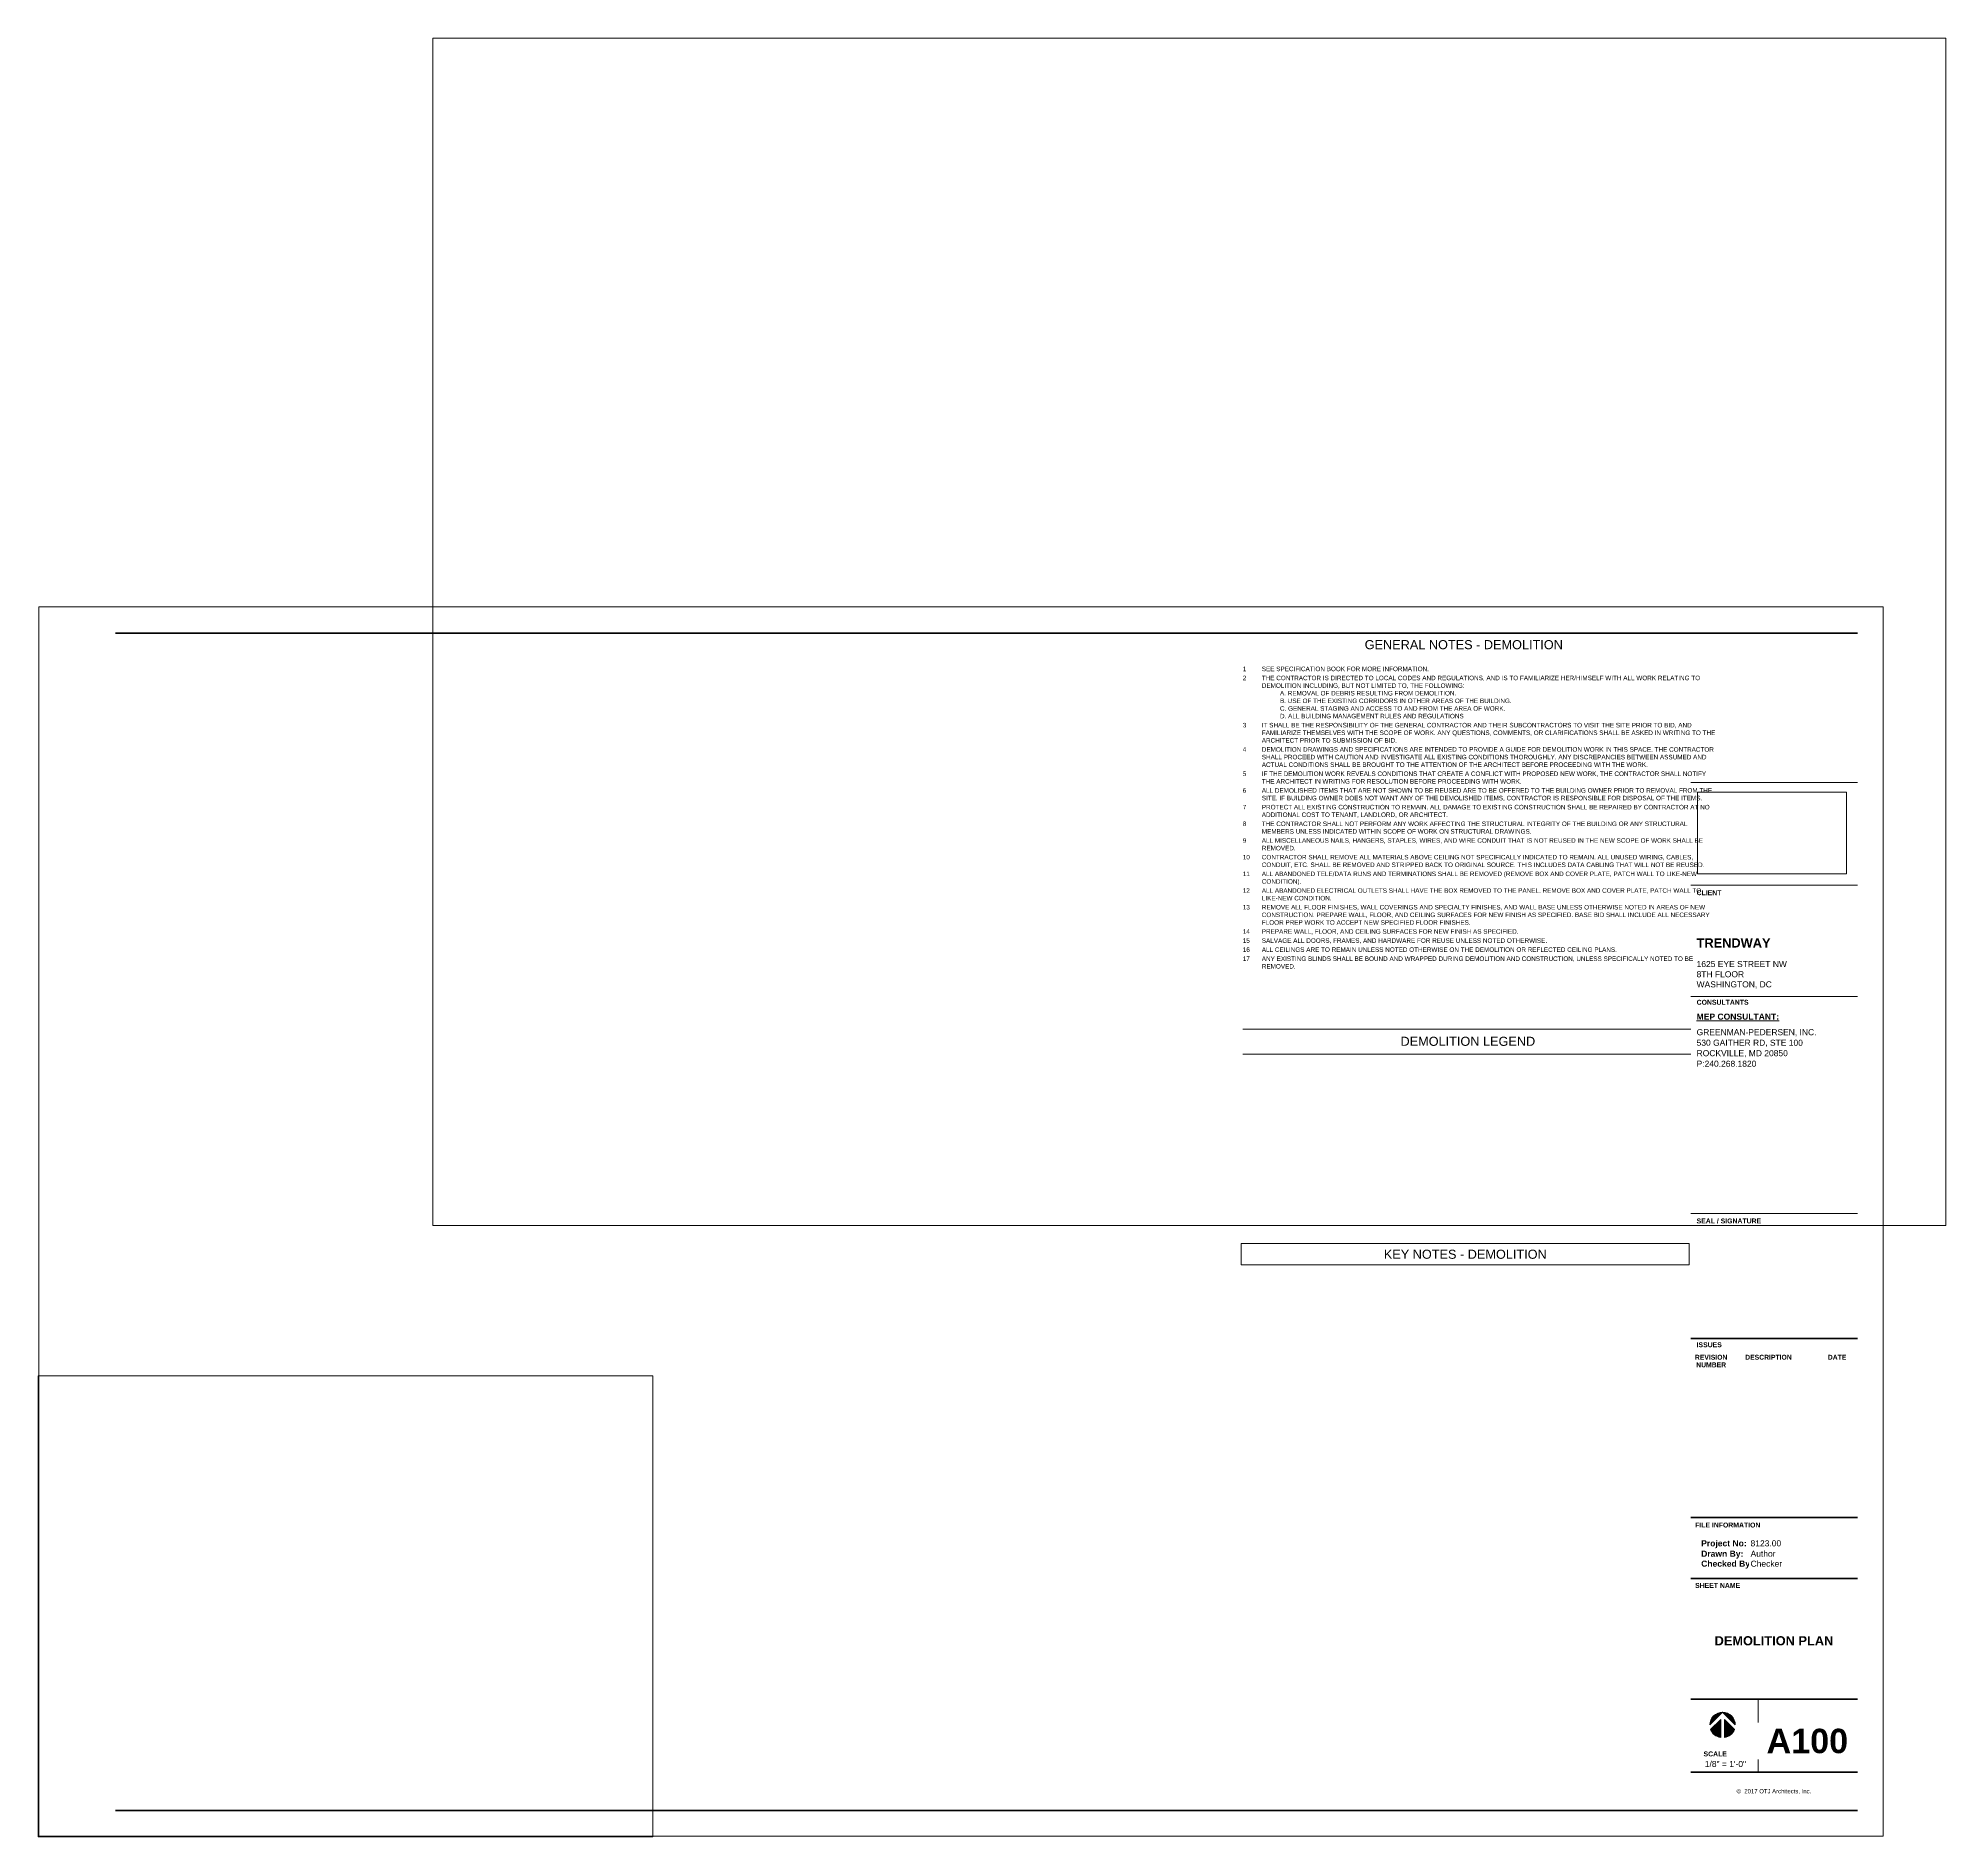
# Paper-space layout 'Layout1' of a CAD drawing. Header units: inches. Extents: x 0 to 37.2, y 0 to 35.1.
import ezdxf

# ---------------------------------------------------------------- set-up
doc = ezdxf.new("R2010")
doc.units = ezdxf.units.IN
doc.header["$MEASUREMENT"] = 0
for name, color, linetype, lineweight in [('A-ANNO-NOTE', 131, 'Continuous', 9), ('A-DETL-THIN', 151, 'Continuous', 9), ('G-ANNO-SCHD', 231, 'Continuous', 9), ('G-ANNO-TEXT', 231, 'Continuous', 9), ('G-ANNO-TTLB', 6, 'Continuous', 9), ('G-ANNO-TTLB-THIN', 151, 'Continuous', 9), ('G-ANNO-TTLB-WIDE', 214, 'Continuous', 50)]:
    doc.layers.add(name, color=color, linetype=linetype, lineweight=lineweight)
doc.layers.add('G-ANNO-NPLT', color=191, linetype='Continuous', plot=False)
doc.styles.add('Arial_B', font='arialbd.ttf', dxfattribs={"height": 0.09513339392643282})
doc.styles.add('Swis721 Lt BT', font='swissl.ttf', dxfattribs={"height": 0.09608532357473035})
doc.styles.add('Swis721 Lt BT_1', font='swissl.ttf', dxfattribs={"height": 0.08333333333333331})
doc.styles.add('Swis721 Lt BT_2', font='swissl.ttf', dxfattribs={"height": 0.1182588597842835})
doc.styles.add('Swis721 Lt BT_3', font='swissl.ttf', dxfattribs={"height": 0.1773882896764253})
doc.styles.add('Swis721 Lt BT_4', font='swissl.ttf', dxfattribs={"height": 0.08869414483821263})
doc.styles.add('Swis721 Lt BT_B', font='', dxfattribs={"height": 0.1192218798151002})
doc.styles.add('Swis721 Lt BT_B_1', font='', dxfattribs={"height": 0.4768875192604006})
doc.styles.add('Swis721 Lt BT_B_2', font='', dxfattribs={"height": 0.1788328197226502})
doc.styles.get('Swis721 Lt BT_B').set_extended_font_data('Swis721 Lt BT', bold=True)
doc.styles.get('Swis721 Lt BT_B_1').set_extended_font_data('Swis721 Lt BT', bold=True)
doc.styles.get('Swis721 Lt BT_B_2').set_extended_font_data('Swis721 Lt BT', bold=True)
picture_1 = doc.add_image_def('image1.jpg', size_in_pixel=(2551, 1396))

# ---------------------------------------------------------------- blocks, each defined once
blk = doc.blocks.new('TB-DC_VA-24 x 36 - DC_VA 24X36-3374688-DEMOLITION PLAN')
at = {"layer": 'G-ANNO-TTLB'}
h = blk.add_hatch(color=256, dxfattribs=at)
edge = h.paths.add_edge_path(flags=0)
edge.add_line((32.87978923843009, 2.43291207172663), (32.63119672267099, 2.184319555967453))
edge.add_arc((32.87978923843013, 2.184319555967491), 0.248592515759138, 90.00000000000819, 180.0000000000099, ccw=False)
h = blk.add_hatch(color=256, dxfattribs=at)
edge = h.paths.add_edge_path(flags=0)
edge.add_line((32.64710291848377, 2.096824896694659), (32.84323151552435, 2.292953493735308))
edge.add_line((32.84323151552435, 2.292953493735308), (32.84323151552442, 1.938429800614769))
edge.add_arc((32.87978923843016, 2.18431955596746), 0.2485925157591429, 200.6072536353062, 261.5434806647314, ccw=False)
h = blk.add_hatch(color=256, dxfattribs=at)
edge = h.paths.add_edge_path(flags=0)
edge.add_line((33.12838175418926, 2.184319555967485), (32.87978923843007, 2.432912071726634))
edge.add_arc((32.87978923843012, 2.184319555967491), 0.2485925157591433, -1.0800249583553523e-12, 90.00000000001182, ccw=False)
h = blk.add_hatch(color=256, dxfattribs=at)
edge = h.paths.add_edge_path(flags=0)
edge.add_line((32.91634696133587, 2.292953493735374), (33.11247555837655, 2.096824896694751))
edge.add_arc((32.87978923843009, 2.184319555967519), 0.2485925157591916, 278.4565193352752, 339.3927463647066, ccw=False)
edge.add_line((32.91634696133588, 1.938429800614781), (32.91634696133587, 2.292953493735374))
at = {"layer": 'A-ANNO-NOTE'}
for p, q in [((32.631196722671, 2.184319555967456), (32.87978923843009, 2.432912071726625)), ((32.87978923843009, 2.432912071726625), (32.63119672267101, 2.184319555967461)), ((32.63119672267099, 2.184319555967453), (32.87978923843009, 2.43291207172663)), ((32.64710291848377, 2.096824896694663), (32.84323151552435, 2.292953493735309)), ((32.84323151552435, 2.292953493735309), (32.64710291848378, 2.096824896694663)), ((32.84323151552435, 2.292953493735308), (32.64710291848377, 2.096824896694659)), ((32.84323151552435, 1.938429800614785), (32.84323151552434, 2.292953493735309)), ((32.84323151552435, 2.292953493735309), (32.84323151552436, 1.938429800614785)), ((32.84323151552442, 1.938429800614769), (32.84323151552435, 2.292953493735308)), ((32.87978923843009, 2.432912071726625), (33.12838175418926, 2.184319555967479)), ((33.12838175418926, 2.184319555967485), (32.8797892384301, 2.432912071726625)), ((32.87978923843007, 2.432912071726634), (33.12838175418926, 2.184319555967485)), ((32.91634696133587, 1.938429800614778), (32.91634696133586, 2.292953493735374)), ((32.91634696133587, 2.292953493735374), (32.91634696133588, 1.938429800614778)), ((33.11247555837655, 2.096824896694753), (32.91634696133587, 2.292953493735374)), ((32.91634696133587, 2.292953493735373), (33.11247555837655, 2.096824896694753)), ((32.91634696133587, 2.292953493735374), (32.91634696133588, 1.938429800614781)), ((33.11247555837655, 2.096824896694751), (32.91634696133587, 2.292953493735374))]:
    blk.add_line(p, q, dxfattribs=at)
for centre, radius, start, end in [((32.87978923843012, 2.184319555967492), 0.2485925157591384, 90.00000000000846, 180.000000000009), ((32.87978923843013, 2.184319555967491), 0.2485925157591325, 89.99999999531097, 180.0000000000075), ((32.87978923843013, 2.184319555967491), 0.2485925157591425, 90.00000000000831, 180.0000000000087), ((32.87978923843012, 2.18431955596749), 0.248592515759145, 359.9999999999968, 90.0000000000119), ((32.87978923843013, 2.184319555967491), 0.2485925157591278, 359.9999999999944, 89.999999995311), ((32.87978923843012, 2.184319555967491), 0.2485925157591435, 359.9999999999981, 90.00000000001157), ((32.87978923843016, 2.184319555967454), 0.2485925157591363, 200.6072536353054, 261.5434806647325), ((32.87978923843016, 2.184319555967457), 0.2485925157591313, 200.6072536353158, 261.5434806647323), ((32.87978923843016, 2.18431955596746), 0.2485925157591429, 200.6072536353058, 261.5434806647311), ((32.87978923843008, 2.184319555967526), 0.2485925157592057, 278.4565193352743, 339.3927463647053), ((32.87978923843008, 2.184319555967528), 0.2485925157592067, 278.456519335276, 339.3927463647059), ((32.87978923843009, 2.184319555967519), 0.2485925157591916, 278.4565193352748, 339.3927463647063)]:
    blk.add_arc(centre, radius, start, end, dxfattribs=at)
at = {"layer": 'G-ANNO-TTLB'}
for p, q in [((0.01249999999996198, 24.0124999999998), (0.01249999999996198, 0.01249999999916795)), ((36.0125, 24.0125), (0.01249999999999929, 24.0125)), ((36.0125, 0.01249999999988205), (36.0125, 24.0125)), ((32.26249999999998, 20.58615224385849), (35.51249999999998, 20.58615224385849)), ((32.26249999999998, 20.58615224385849), (35.51249999999998, 20.58615224385849)), ((0.01249999999996198, 0.01249999999916529), (36.01249999999995, 0.01249999999916529))]:
    blk.add_line(p, q, dxfattribs=at)
at = {"layer": 'G-ANNO-TTLB-THIN'}
for p, q in [((32.26249999999998, 18.58047974385848), (35.51249999999999, 18.58047974385848)), ((32.26249999999998, 16.41007603562076), (35.51249999999999, 16.41007603562076)), ((32.26249999999997, 12.17184017249794), (35.51249999999999, 12.17184017249794)), ((33.57501179533868, 2.690203614458643), (33.57501179533868, 1.262499999999882))]:
    blk.add_line(p, q, dxfattribs=at)
at = {"layer": 'G-ANNO-TTLB-WIDE'}
for p, q in [((35.51249999999999, 23.50249999999988), (1.512500000000036, 23.50249999999988)), ((32.26249999999997, 9.731457673865457), (35.51249999999999, 9.731457673865457)), ((35.51249999999999, 6.238084377275196), (32.26249999999996, 6.238084377275206)), ((35.51249999999999, 5.04106319586103), (32.26249999999996, 5.041063195861041)), ((32.26249999999996, 2.690203614458643), (35.51249999999999, 2.690203614458643)), ((32.26249999999995, 1.262499999999882), (35.51249999999999, 1.262499999999882)), ((1.512499999999998, 0.512499999999882), (32.26249999999998, 0.512499999999882)), ((32.26249999999998, 0.512499999999882), (35.51249999999999, 0.512499999999882))]:
    blk.add_line(p, q, dxfattribs=at)
at = {"layer": 'G-ANNO-TTLB', "attachment_point": 1, "bg_fill": 3, "box_fill_scale": 1.25, "bg_fill_color": 0, "bg_fill_transparency": 0}
for s, insert, char_height, width, line_spacing_factor, style in [('DESCRIPTION', (33.32202222069675, 9.411992460571073), 0.09513339392643282, 1.053, 0.9385317878468563, 'Arial_B'), ('DATE', (34.93478327608478, 9.411992460571073), 0.09513339392643282, 0.41625, 0.9385317878468563, 'Arial_B'), ('Project No:', (32.46268918111955, 5.79106529491365), 0.1192218798151002, 0.9719999999999999, 0.9985383491037771, 'Swis721 Lt BT_B'), ('\\fSwis721 Lt BT|b1|i0|c0|p34|;SCALE', (32.50898079860782, 1.667155000893929), 0.09608532357473035, 0.4960054163845632, 1.006669768884753, 'Swis721 Lt BT')]:
    blk.add_mtext(s, dxfattribs=dict(at, insert=insert, char_height=char_height, width=width, line_spacing_factor=line_spacing_factor, style=style))
at = {"layer": 'G-ANNO-TTLB', "insert": (33.88280484204999, 0.932760695162638), "char_height": 0.08333333333333331, "width": 1.691133294186729, "attachment_point": 2, "line_spacing_factor": 1.006669768884753, "style": 'Swis721 Lt BT_1'}
blk.add_mtext('©  2017 OTJ Architects, Inc.', dxfattribs=at)
at = {"layer": 'G-ANNO-TTLB'}
image = blk.add_image(picture_1, insert=(32.39394147330498, 18.80362172958001), size_in_units=(2.9068955071309204, 1.5907589682300123), dxfattribs=at)
image.dxf.flags = 7
at = {"layer": 'G-ANNO-TTLB', "attachment_point": 1, "bg_fill": 3, "box_fill_scale": 1.25, "bg_fill_color": 0, "bg_fill_transparency": 0}
for s, insert, char_height, width, line_spacing_factor, style in [('\\fSwis721 Lt BT|b1|i0|c0|p34|;CLIENT', (32.37337726309554, 18.4818786766096), 0.09608532357473035, 0.5374407582938387, 1.006669768884753, 'Swis721 Lt BT'), ('\\fSwis721 Lt BT|b1|i0|c0|p34|;CONSULTANTS', (32.37428590828188, 16.34272496837187), 0.09608532357473035, 1.134597156398104, 1.006669768884753, 'Swis721 Lt BT'), ('\\fSwis721 Lt BT|b1|i0|c0|p34|;SEAL / SIGNATURE', (32.37325769334894, 12.07303768922743), 0.09608532357473035, 1.395396073121191, 1.006669768884753, 'Swis721 Lt BT'), ('\\fSwis721 Lt BT|b1|i0|c0|p34|;ISSUES', (32.37329619640249, 9.65579013132555), 0.09608532357473035, 0.547190250507786, 1.006669768884753, 'Swis721 Lt BT'), ('\\fSwis721 Lt BT|b1|i0|c0|p34|;FILE INFORMATION', (32.3437895233209, 6.136053448319706), 0.09608532357473035, 1.428300609343263, 1.006669768884753, 'Swis721 Lt BT'), ('Drawn By:', (32.46268918111955, 5.587734365212077), 0.1192218798151002, 0.8879999999999998, 0.9985383491037771, 'Swis721 Lt BT_B'), ('\\fSwis721 Lt BT|b1|i0|c0|p34|;SHEET NAME', (32.3437895233209, 4.956461656030365), 0.09608532357473035, 0.9859174001354094, 1.006669768884753, 'Swis721 Lt BT')]:
    blk.add_mtext(s, dxfattribs=dict(at, insert=insert, char_height=char_height, width=width, line_spacing_factor=line_spacing_factor, style=style))
at = {"layer": 'G-ANNO-TTLB', "bg_fill": 3, "box_fill_scale": 1.25, "bg_fill_color": 0, "bg_fill_transparency": 0}
for s, insert, char_height, width, attachment_point, line_spacing_factor, style in [('\\LMEP CONSULTANT:', (32.37329619640249, 16.07384631350395), 0.1192218798151002, 1.7925, 1, 0.9985383491037771, 'Swis721 Lt BT_B'), ('REVISION\\PNUMBER', (32.65724285685402, 9.411992460571073), 0.09513339392643282, 0.7357499999999999, 2, 0.9385317878468563, 'Arial_B'), ('Checked By:', (32.46268918111955, 5.393544271185731), 0.1192218798151002, 1.1115, 1, 0.9985383491037771, 'Swis721 Lt BT_B')]:
    blk.add_mtext(s, dxfattribs=dict(at, insert=insert, char_height=char_height, width=width, attachment_point=attachment_point, line_spacing_factor=line_spacing_factor, style=style))

psp = doc.layouts.get("Layout1")

# ---------------------------------------------------------------- linework, layer by layer
at = {"layer": 'A-DETL-THIN'}
for p, q in [((23.51250000000003, 15.77048697957312), (32.26250000000002, 15.77048697957309)), ((23.51250000000003, 15.28048697957312), (32.26250000000002, 15.28048697957309))]:
    psp.add_line(p, q, dxfattribs=at)

# ---------------------------------------------------------------- viewports
at = {"layer": '0'}
psp.add_viewport(center=(6, 4.5), size=(12, 9), view_center_point=(6, 4.5), view_height=12, dxfattribs=at)
at = {"layer": 'G-ANNO-NPLT'}
psp.add_viewport(center=(22.46982577627031, 23.5287191585968), size=(29.53760465177703, 23.17968750000004), view_center_point=(3043.061147142835, -36546.22265625001), view_height=2225.250000000004, status=3, dxfattribs=at)

# ---------------------------------------------------------------- next in the draw order: block references
at = {"layer": 'G-ANNO-TTLB'}
psp.add_blockref('TB-DC_VA-24 x 36 - DC_VA 24X36-3374688-DEMOLITION PLAN', (0, 0), dxfattribs=at)

# ---------------------------------------------------------------- next in the draw order: linework, layer by layer
at = {"layer": 'A-DETL-THIN'}
for p, q in [((23.48626134289948, 11.58417464730273), (23.48626134289948, 11.16750798063606)), ((32.22888222871667, 11.58417464730273), (23.48626134289947, 11.58417464730273)), ((32.22888222871667, 11.16750798063606), (32.22888222871667, 11.58417464730273)), ((32.22888222871667, 11.16750798063606), (23.48626134289947, 11.16750798063606)), ((23.48626134289948, 11.16750798063606), (32.22888222871667, 11.16750798063606))]:
    psp.add_line(p, q, dxfattribs=at)

# ---------------------------------------------------------------- next in the draw order: texts
at = {"layer": 'G-ANNO-SCHD', "line_spacing_factor": 1.006669768884752}
for s, insert, char_height, width, attachment_point, style in [('GENERAL NOTES - DEMOLITION', (27.82857999222926, 23.36568467561969), 0.1773882896764253, 4.344749999999999, 2, 'Swis721 Lt BT_3'), ('1', (23.51438634289948, 22.84789826887672), 0.08869414483821263, 0.07874999999999999, 1, 'Swis721 Lt BT_4'), ('SEE SPECIFICATION BOOK FOR MORE INFORMATION.', (23.88601680049493, 22.84789826887672), 0.08869414483821263, 3.6585, 1, 'Swis721 Lt BT_4'), ('2', (23.51438634289948, 22.67096374506719), 0.08869414483821263, 0.07874999999999999, 1, 'Swis721 Lt BT_4'), ('THE CONTRACTOR IS DIRECTED TO LOCAL CODES AND REGULATIONS, AND IS TO FAMILIARIZE HER/HIMSELF WITH ALL WORK RELATING TO\\PDEMOLITION INCLUDING, BUT NOT LIMITED TO, THE FOLLOWING:\\P^IA. REMOVAL OF DEBRIS RESULTING FROM DEMOLITION.\\P^IB. USE OF THE EXISTING CORRIDORS IN OTHER AREAS OF THE BUILDING.\\P^IC. GENERAL STAGING AND ACCESS TO AND FROM THE AREA OF WORK.\\P^ID. ALL BUILDING MANAGEMENT RULES AND REGULATIONS', (23.88601680049493, 22.67096374506719), 0.08869414483821263, 9.55125, 1, 'Swis721 Lt BT_4'), ('3', (23.51438634289948, 21.74998160221005), 0.08869414483821263, 0.07874999999999999, 1, 'Swis721 Lt BT_4'), ('IT SHALL BE THE RESPONSIBILITY OF THE GENERAL CONTRACTOR AND THEIR SUBCONTRACTORS TO VISIT THE SITE PRIOR TO BID, AND\\PFAMILIARIZE THEMSELVES WITH THE SCOPE OF WORK. ANY QUESTIONS, COMMENTS, OR CLARIFICATIONS SHALL BE ASKED IN WRITING TO THE\\PARCHITECT PRIOR TO SUBMISSION OF BID.', (23.88601680049493, 21.74998160221005), 0.08869414483821263, 9.860624999999999, 1, 'Swis721 Lt BT_4'), ('4', (23.51438634289948, 21.27542803078148), 0.08869414483821263, 0.07874999999999999, 1, 'Swis721 Lt BT_4'), ('DEMOLITION DRAWINGS AND SPECIFICATIONS ARE INTENDED TO PROVIDE A GUIDE FOR DEMOLITION WORK IN THIS SPACE. THE CONTRACTOR\\PSHALL PROCEED WITH CAUTION AND INVESTIGATE ALL EXISTING CONDITIONS THOROUGHLY. ANY DISCREPANCIES BETWEEN ASSUMED AND\\PACTUAL CONDITIONS SHALL BE BROUGHT TO THE ATTENTION OF THE ARCHITECT BEFORE PROCEEDING WITH THE WORK.', (23.88601680049493, 21.27542803078148), 0.08869414483821263, 9.856124999999997, 1, 'Swis721 Lt BT_4'), ('5', (23.51438634289948, 20.80087445935291), 0.08869414483821263, 0.07874999999999999, 1, 'Swis721 Lt BT_4'), ('IF THE DEMOLITION WORK REVEALS CONDITIONS THAT CREATE A CONFLICT WITH PROPOSED NEW WORK, THE CONTRACTOR SHALL NOTIFY\\PTHE ARCHITECT IN WRITING FOR RESOLUTION BEFORE PROCEEDING WITH WORK.', (23.88601680049493, 20.80087445935291), 0.08869414483821263, 9.662624999999998, 1, 'Swis721 Lt BT_4'), ('6', (23.51438634289948, 20.47513041173386), 0.08869414483821263, 0.07874999999999999, 1, 'Swis721 Lt BT_4'), ('7', (23.51438634289948, 20.14938636411481), 0.08869414483821263, 0.07874999999999999, 1, 'Swis721 Lt BT_4'), ('ALL DEMOLISHED ITEMS THAT ARE NOT SHOWN TO BE REUSED ARE TO BE OFFERED TO THE BUILDING OWNER PRIOR TO REMOVAL FROM THE\\PSITE. IF BUILDING OWNER DOES NOT WANT ANY OF THE DEMOLISHED ITEMS, CONTRACTOR IS RESPONSIBLE FOR DISPOSAL OF THE ITEMS.', (23.88601680049493, 20.47513041173386), 0.08869414483821263, 9.816749999999999, 1, 'Swis721 Lt BT_4'), ('PROTECT ALL EXISTING CONSTRUCTION TO REMAIN. ALL DAMAGE TO EXISTING CONSTRUCTION SHALL BE REPAIRED BY CONTRACTOR AT NO\\PADDITIONAL COST TO TENANT, LANDLORD, OR ARCHITECT.', (23.88601680049493, 20.14938636411481), 0.08869414483821263, 9.742499999999998, 1, 'Swis721 Lt BT_4'), ('8', (23.51438634289948, 19.82364231649576), 0.08869414483821263, 0.07874999999999999, 1, 'Swis721 Lt BT_4'), ('THE CONTRACTOR SHALL NOT PERFORM ANY WORK AFFECTING THE STRUCTURAL INTEGRITY OF THE BUILDING OR ANY STRUCTURAL\\PMEMBERS UNLESS INDICATED WITHIN SCOPE OF WORK ON STRUCTURAL DRAWINGS.', (23.88601680049493, 19.82364231649576), 0.08869414483821263, 9.240749999999998, 1, 'Swis721 Lt BT_4'), ('9', (23.51438634289948, 19.49789826887672), 0.08869414483821263, 0.07874999999999999, 1, 'Swis721 Lt BT_4'), ('ALL MISCELLANEOUS NAILS, HANGERS, STAPLES, WIRES, AND WIRE CONDUIT THAT IS NOT REUSED IN THE NEW SCOPE OF WORK SHALL BE\\PREMOVED.', (23.88601680049493, 19.49789826887672), 0.08869414483821263, 9.615374999999998, 1, 'Swis721 Lt BT_4'), ('10', (23.51438634289948, 19.17215422125767), 0.08869414483821263, 0.1575, 1, 'Swis721 Lt BT_4'), ('CONTRACTOR SHALL REMOVE ALL MATERIALS ABOVE CEILING NOT SPECIFICALLY INDICATED TO REMAIN. ALL UNUSED WIRING, CABLES,\\PCONDUIT, ETC. SHALL BE REMOVED AND STRIPPED BACK TO ORIGINAL SOURCE. THIS INCLUDES DATA CABLING THAT WILL NOT BE REUSED.', (23.88601680049493, 19.17215422125767), 0.08869414483821263, 9.667124999999999, 1, 'Swis721 Lt BT_4'), ('11', (23.51438634289948, 18.84641017363862), 0.08869414483821263, 0.1575, 1, 'Swis721 Lt BT_4'), ('ALL ABANDONED TELE/DATA RUNS AND TERMINATIONS SHALL BE REMOVED (REMOVE BOX AND COVER PLATE, PATCH WALL TO LIKE-NEW\\PCONDITION).', (23.88601680049493, 18.84641017363862), 0.08869414483821263, 9.491624999999999, 1, 'Swis721 Lt BT_4'), ('12', (23.51438634289948, 18.52066612601957), 0.08869414483821263, 0.1575, 1, 'Swis721 Lt BT_4'), ('ALL ABANDONED ELECTRICAL OUTLETS SHALL HAVE THE BOX REMOVED TO THE PANEL. REMOVE BOX AND COVER PLATE, PATCH WALL TO\\PLIKE-NEW CONDITION.', (23.88601680049493, 18.52066612601957), 0.08869414483821263, 9.566999999999998, 1, 'Swis721 Lt BT_4'), ('13', (23.51438634289948, 18.19492207840053), 0.08869414483821263, 0.1575, 1, 'Swis721 Lt BT_4'), ('REMOVE ALL FLOOR FINISHES, WALL COVERINGS AND SPECIALTY FINISHES, AND WALL BASE UNLESS OTHERWISE NOTED IN AREAS OF NEW\\PCONSTRUCTION. PREPARE WALL, FLOOR, AND CEILING SURFACES FOR NEW FINISH AS SPECIFIED. BASE BID SHALL INCLUDE ALL NECESSARY\\PFLOOR PREP WORK TO ACCEPT NEW SPECIFIED FLOOR FINISHES.', (23.88601680049493, 18.19492207840053), 0.08869414483821263, 9.763874999999999, 1, 'Swis721 Lt BT_4'), ('14', (23.51438634289948, 17.72036850697195), 0.08869414483821263, 0.1575, 1, 'Swis721 Lt BT_4'), ('15', (23.51438634289948, 17.54343398316243), 0.08869414483821263, 0.1575, 1, 'Swis721 Lt BT_4'), ('SALVAGE ALL DOORS, FRAMES, AND HARDWARE FOR REUSE UNLESS NOTED OTHERWISE.', (23.88601680049493, 17.54343398316243), 0.08869414483821263, 6.207749999999998, 1, 'Swis721 Lt BT_4'), ('PREPARE WALL, FLOOR, AND CEILING SURFACES FOR NEW FINISH AS SPECIFIED.', (23.88601680049493, 17.72036850697195), 0.08869414483821263, 5.584499999999999, 1, 'Swis721 Lt BT_4'), ('16', (23.51438634289948, 17.36649945935291), 0.08869414483821263, 0.1575, 1, 'Swis721 Lt BT_4'), ('17', (23.51438634289948, 17.18956493554338), 0.08869414483821263, 0.1575, 1, 'Swis721 Lt BT_4'), ('ALL CEILINGS ARE TO REMAIN UNLESS NOTED OTHERWISE ON THE DEMOLITION OR REFLECTED CEILING PLANS.', (23.88601680049493, 17.36649945935291), 0.08869414483821263, 7.748999999999998, 1, 'Swis721 Lt BT_4'), ('KEY NOTES - DEMOLITION', (27.85757178580808, 11.4639438893601), 0.1773882896764253, 3.559499999999999, 2, 'Swis721 Lt BT_3')]:
    psp.add_mtext(s, dxfattribs=dict(at, insert=insert, char_height=char_height, width=width, attachment_point=attachment_point, style=style))
at = {"layer": 'G-ANNO-TEXT', "color": 7, "insert": (27.90804839753098, 15.62153653383749), "char_height": 0.1773882896764253, "width": 2.97225, "attachment_point": 2, "line_spacing_factor": 1.006669768884752, "style": 'Swis721 Lt BT_3'}
psp.add_mtext('DEMOLITION LEGEND', dxfattribs=at)
at = {"layer": 'G-ANNO-TTLB', "bg_fill": 3, "box_fill_scale": 1.25, "bg_fill_color": 0, "bg_fill_transparency": 0}
for s, insert, char_height, width, attachment_point, line_spacing_factor, style in [('TRENDWAY', (32.37329619640249, 17.54264234955775), 0.1788328197226502, 1.566, 1, 0.9985383491037769, 'Swis721 Lt BT_B_2'), ('1625 EYE STREET NW\\P8TH FLOOR\\PWASHINGTON, DC', (32.37329619640249, 17.1000412806318), 0.1182588597842835, 1.934999999999999, 1, 1.006669768884753, 'Swis721 Lt BT_2'), ('530 GAITHER RD, STE 100', (32.37329619640249, 15.56359298676874), 0.1182588597842835, 2.3115, 1, 1.006669768884753, 'Swis721 Lt BT_2'), ('8123.00', (33.42686801243938, 5.790102274882832), 0.1182588597842835, 0.6824999999999999, 1, 1.006669768884753, 'Swis721 Lt BT_2'), ('DEMOLITION PLAN', (33.88280484204999, 3.918009767640977), 0.1788328197226502, 2.5785, 2, 0.9985383491037769, 'Swis721 Lt BT_B_2'), (' 1/8" = 1\'-0"', (32.91308870049761, 1.482167472870454), 0.1182588597842835, 0.9959999999999999, 2, 1.006669768884753, 'Swis721 Lt BT_2')]:
    psp.add_mtext(s, dxfattribs=dict(at, insert=insert, char_height=char_height, width=width, attachment_point=attachment_point, line_spacing_factor=line_spacing_factor, style=style))

# ---------------------------------------------------------------- next in the draw order: texts
at = {"layer": 'G-ANNO-SCHD', "insert": (23.88601680049493, 17.18956493554338), "char_height": 0.08869414483821263, "width": 9.442124999999999, "attachment_point": 1, "line_spacing_factor": 1.006669768884752, "style": 'Swis721 Lt BT_4'}
psp.add_mtext('ANY EXISTING BLINDS SHALL BE BOUND AND WRAPPED DURING DEMOLITION AND CONSTRUCTION, UNLESS SPECIFICALLY NOTED TO BE\\PREMOVED.', dxfattribs=at)
at = {"layer": 'G-ANNO-TTLB', "bg_fill": 3, "box_fill_scale": 1.25, "bg_fill_color": 0, "bg_fill_transparency": 0}
for s, insert, char_height, width, attachment_point, line_spacing_factor, style in [('GREENMAN-PEDERSEN, INC.', (32.37329619640249, 15.76988024126645), 0.1182588597842835, 2.628, 1, 1.006669768884753, 'Swis721 Lt BT_2'), ('ROCKVILLE, MD 20850', (32.37329619640249, 15.35970344980814), 0.1182588597842835, 2.008499999999999, 1, 1.006669768884753, 'Swis721 Lt BT_2'), ('Author', (33.42686801243938, 5.586771345181259), 0.1182588597842835, 0.5594999999999999, 1, 1.006669768884753, 'Swis721 Lt BT_2'), ('A100', (34.53460310334949, 2.110651249691214), 0.4768875192604006, 1.77, 2, 0.9985383491037771, 'Swis721 Lt BT_B_1')]:
    psp.add_mtext(s, dxfattribs=dict(at, insert=insert, char_height=char_height, width=width, attachment_point=attachment_point, line_spacing_factor=line_spacing_factor, style=style))

# ---------------------------------------------------------------- next in the draw order: texts
at = {"layer": 'G-ANNO-TTLB', "char_height": 0.1182588597842835, "attachment_point": 1, "line_spacing_factor": 1.006669768884753, "style": 'Swis721 Lt BT_2', "bg_fill": 3, "box_fill_scale": 1.25, "bg_fill_color": 0, "bg_fill_transparency": 0}
for s, insert, width in [('P:240.268.1820', (32.37329619640249, 15.15331154623078), 1.332), ('Checker', (33.42686801243938, 5.392581251154914), 0.7124999999999999)]:
    psp.add_mtext(s, dxfattribs=dict(at, insert=insert, width=width))

doc.saveas('drawing.dxf')
